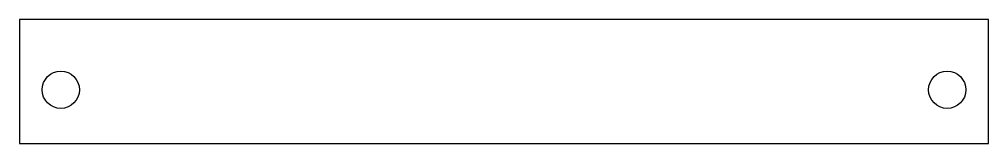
# Model space of a CAD drawing. Header units: millimetres. Extents: x 0 to 117, y 0 to 15.
import ezdxf

# ---------------------------------------------------------------- set-up
doc = ezdxf.new("R2010")
doc.units = ezdxf.units.MM
doc.layers.add('CUT_HOLES', color=7, linetype='Continuous')
doc.layers.add('CUT_OUTER', color=7, linetype='Continuous')

msp = doc.modelspace()

# ---------------------------------------------------------------- linework, layer by layer
at = {"layer": 'CUT_HOLES'}
for centre in [(5, 6.5), (112, 6.5)]:
    msp.add_circle(centre, 2.25, dxfattribs=at)
at = {"layer": 'CUT_OUTER'}
msp.add_lwpolyline([(0, 0), (117, 0), (117, 15), (0, 15)], close=True, dxfattribs=at)

doc.saveas('drawing.dxf')
